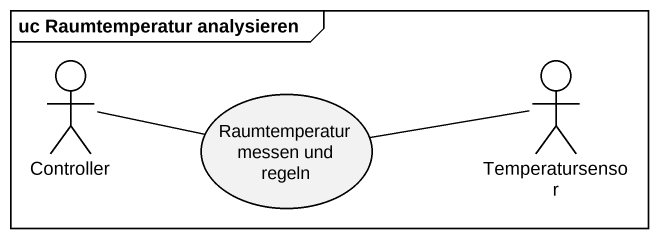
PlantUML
@startuml
mainframe uc Raumtemperatur analysieren
actor Controller
usecase "Raumtemperatur messen und regeln" as Raumtemperatur_messen_und
actor Temperatursensor
Controller -right- Raumtemperatur_messen_und
Temperatursensor -left- Raumtemperatur_messen_und
@enduml
